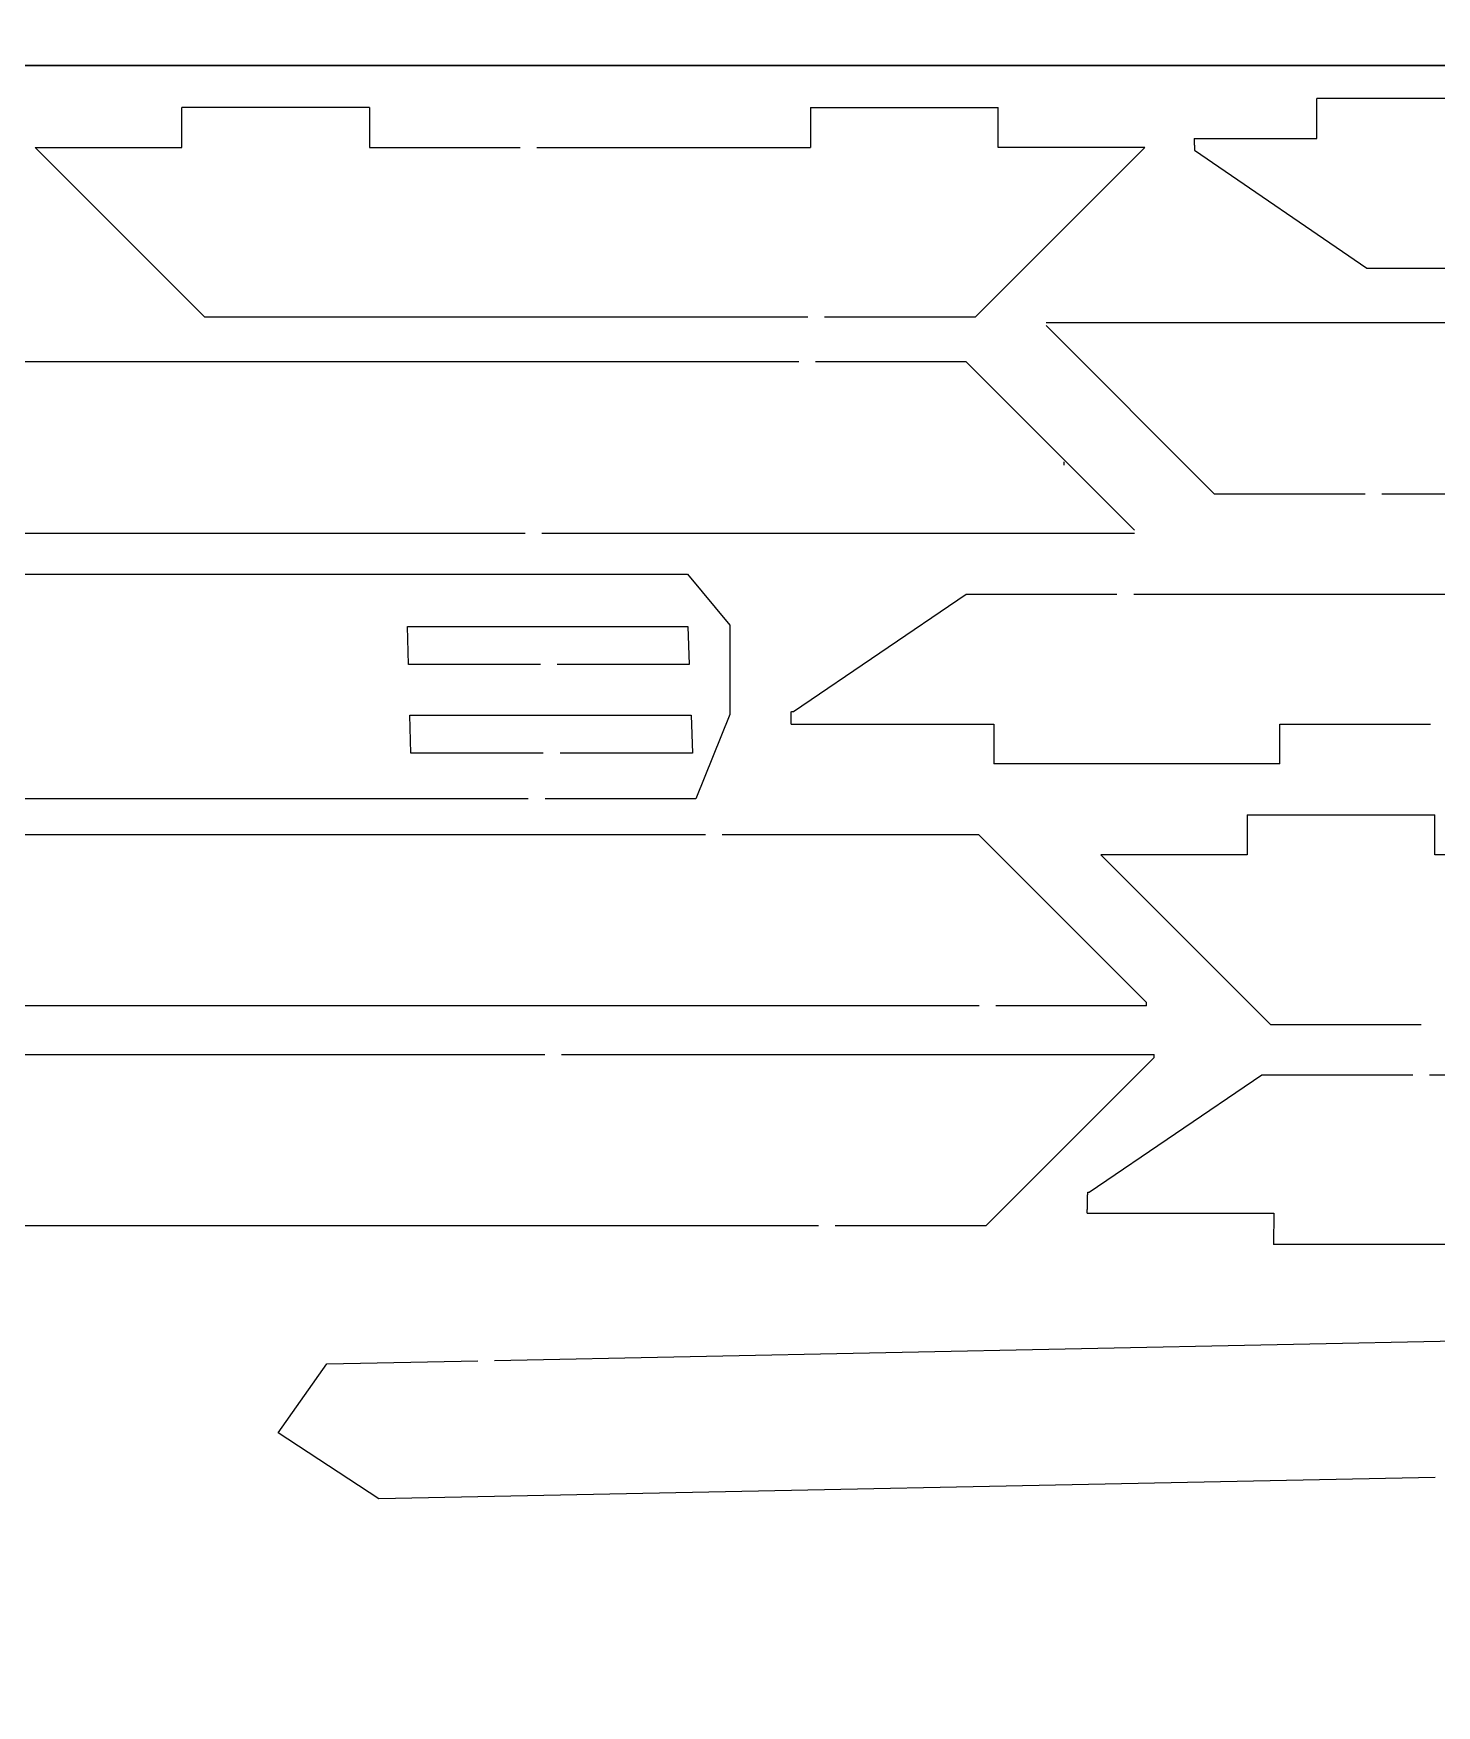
# Model space of a CAD drawing. Extents: x -513 to 387, y 75 to 375.
# Drawn here: x -366.1 to -282.4, y 177.4 to 277.2 of the extents above; entities that cross this region are included whole.
import ezdxf

# ---------------------------------------------------------------- set-up
doc = ezdxf.new("R2010")
doc.units = 0
doc.layers.get('0').update_dxf_attribs({"linetype": 'CONTINUOUS'})
doc.layers.add('CADRE', color=1, linetype='CONTINUOUS')

msp = doc.modelspace()

# ---------------------------------------------------------------- linework, layer by layer
for p, q in [((-357.299, 270.369), (-357.299, 272.75)), ((-346.101, 272.75), (-357.299, 272.75)), ((-346.101, 272.75), (-346.101, 270.369)), ((-319.768, 272.75), (-319.768, 270.369)), ((-319.768, 272.75), (-308.57, 272.75)), ((-308.57, 270.369), (-308.57, 272.75)), ((-289.565, 270.914), (-289.565, 273.295)), ((-280.799, 273.295), (-289.565, 273.295)), ((-296.876, 270.914), (-289.565, 270.914)), ((-366.043, 270.369), (-355.923, 260.249)), ((-366.043, 270.369), (-357.299, 270.369)), ((-346.101, 270.369), (-337.101, 270.369)), ((-336.101, 270.369), (-319.768, 270.369)), ((-299.826, 270.369), (-309.946, 260.249)), ((-299.826, 270.369), (-308.57, 270.369)), ((-296.869, 270.203), (-286.585, 263.175)), ((-286.585, 263.175), (-277.585, 263.175)), ((-319.946, 260.249), (-355.923, 260.249)), ((-309.946, 260.249), (-318.946, 260.249)), ((-270.36, 259.914), (-305.718, 259.914)), ((-305.718, 259.739), (-295.683, 249.703)), ((-320.481, 257.571), (-389.481, 257.571)), ((-310.481, 257.571), (-319.481, 257.571)), ((-300.446, 247.536), (-310.481, 257.571)), ((-304.662, 251.604), (-304.662, 251.417)), ((-295.683, 249.703), (-286.683, 249.703)), ((-285.683, 249.703), (-216.683, 249.703)), ((-405.803, 247.349), (-336.803, 247.349)), ((-335.803, 247.349), (-300.446, 247.349)), ((-401.994, 244.903), (-327.115, 244.903)), ((-327.115, 244.903), (-324.601, 241.865)), ((-320.791, 236.706), (-310.492, 243.706)), ((-310.492, 243.706), (-301.492, 243.706)), ((-300.492, 243.706), (-221.45, 243.706)), ((-343.762, 239.522), (-343.818, 241.783)), ((-343.818, 241.783), (-327.092, 241.783)), ((-327.092, 241.783), (-327.01, 239.522)), ((-324.601, 241.865), (-324.601, 236.543)), ((-335.886, 239.522), (-343.762, 239.522)), ((-327.01, 239.522), (-334.886, 239.522)), ((-343.631, 234.233), (-343.687, 236.494)), ((-343.687, 236.494), (-326.9, 236.494)), ((-326.9, 236.494), (-326.819, 234.233)), ((-324.601, 236.543), (-326.621, 231.494)), ((-320.921, 236.706), (-320.791, 236.706)), ((-320.933, 235.967), (-308.829, 235.967)), ((-308.829, 235.967), (-308.829, 233.586)), ((-291.776, 233.586), (-291.776, 235.967)), ((-291.776, 235.967), (-282.776, 235.967)), ((-335.725, 234.233), (-343.631, 234.233)), ((-326.819, 234.233), (-334.725, 234.233)), ((-291.776, 233.586), (-308.829, 233.586)), ((-336.621, 231.494), (-412.488, 231.494)), ((-326.621, 231.494), (-335.621, 231.494)), ((-293.71, 230.544), (-282.511, 230.544)), ((-293.71, 230.544), (-293.71, 228.163)), ((-282.511, 228.163), (-282.511, 230.544)), ((-395.04, 229.382), (-326.04, 229.382)), ((-325.04, 229.382), (-309.753, 229.382)), ((-309.753, 229.382), (-299.718, 219.347)), ((-293.71, 228.163), (-302.454, 228.163)), ((-292.334, 218.043), (-302.454, 228.163)), ((-266.179, 228.163), (-282.511, 228.163)), ((-309.718, 219.159), (-378.718, 219.159)), ((-299.718, 219.159), (-308.718, 219.159)), ((-299.718, 219.159), (-299.718, 219.347)), ((-292.334, 218.043), (-283.334, 218.043)), ((-404.627, 216.253), (-335.627, 216.253)), ((-334.627, 216.253), (-299.27, 216.253)), ((-299.27, 216.066), (-309.305, 206.031)), ((-299.27, 216.066), (-299.27, 216.253)), ((-303.144, 208.026), (-292.836, 215.026)), ((-292.836, 215.026), (-283.836, 215.026)), ((-282.836, 215.026), (-213.836, 215.026)), ((-303.234, 208.026), (-303.144, 208.026)), ((-303.262, 206.778), (-292.133, 206.778)), ((-292.133, 206.778), (-292.149, 204.906)), ((-319.305, 206.031), (-388.305, 206.031)), ((-309.305, 206.031), (-318.305, 206.031)), ((-273.261, 204.906), (-292.149, 204.906)), ((-338.637, 197.996), (-269.651, 199.386)), ((-351.553, 193.661), (-348.635, 197.795)), ((-348.635, 197.795), (-339.637, 197.976)), ((-345.542, 189.735), (-351.553, 193.661)), ((-282.501, 191.005), (-345.542, 189.735))]:
    msp.add_line(p, q)
for points in [[(-296.876, 270.914, 0), (-296.876, 270.911, 0), (-296.876, 270.909, 0), (-296.876, 270.907, 0), (-296.876, 270.905, 0), (-296.876, 270.903, 0), (-296.876, 270.9, 0), (-296.876, 270.898, 0), (-296.876, 270.896, 0), (-296.876, 270.894, 0), (-296.876, 270.891, 0), (-296.876, 270.889, 0), (-296.876, 270.887, 0), (-296.876, 270.885, 0), (-296.876, 270.883, 0), (-296.876, 270.88, 0), (-296.876, 270.878, 0), (-296.876, 270.876, 0), (-296.876, 270.874, 0), (-296.876, 270.871, 0), (-296.876, 270.869, 0), (-296.876, 270.867, 0), (-296.876, 270.865, 0), (-296.876, 270.862, 0), (-296.876, 270.86, 0), (-296.876, 270.858, 0), (-296.876, 270.856, 0), (-296.876, 270.854, 0), (-296.876, 270.851, 0), (-296.876, 270.849, 0), (-296.876, 270.847, 0), (-296.876, 270.845, 0), (-296.876, 270.842, 0), (-296.876, 270.84, 0), (-296.876, 270.838, 0), (-296.876, 270.836, 0), (-296.876, 270.833, 0), (-296.876, 270.831, 0), (-296.876, 270.829, 0), (-296.876, 270.827, 0), (-296.876, 270.825, 0), (-296.876, 270.822, 0), (-296.876, 270.82, 0), (-296.876, 270.818, 0), (-296.876, 270.816, 0), (-296.876, 270.813, 0), (-296.876, 270.811, 0), (-296.875, 270.809, 0), (-296.875, 270.807, 0), (-296.875, 270.805, 0), (-296.875, 270.802, 0), (-296.875, 270.8, 0), (-296.875, 270.798, 0), (-296.875, 270.796, 0), (-296.875, 270.793, 0), (-296.875, 270.791, 0), (-296.875, 270.789, 0), (-296.875, 270.787, 0), (-296.875, 270.784, 0), (-296.875, 270.782, 0), (-296.875, 270.78, 0), (-296.875, 270.778, 0), (-296.875, 270.776, 0), (-296.875, 270.773, 0), (-296.875, 270.771, 0), (-296.875, 270.769, 0), (-296.875, 270.767, 0), (-296.875, 270.764, 0), (-296.875, 270.762, 0), (-296.875, 270.76, 0), (-296.875, 270.758, 0), (-296.875, 270.755, 0), (-296.875, 270.753, 0), (-296.875, 270.751, 0), (-296.875, 270.749, 0), (-296.875, 270.747, 0), (-296.875, 270.744, 0), (-296.875, 270.742, 0), (-296.875, 270.74, 0), (-296.875, 270.738, 0), (-296.875, 270.735, 0), (-296.875, 270.733, 0), (-296.875, 270.731, 0), (-296.875, 270.729, 0), (-296.875, 270.727, 0), (-296.875, 270.724, 0), (-296.875, 270.722, 0), (-296.875, 270.72, 0), (-296.875, 270.718, 0), (-296.875, 270.715, 0), (-296.875, 270.713, 0), (-296.875, 270.711, 0), (-296.875, 270.709, 0), (-296.875, 270.706, 0), (-296.875, 270.704, 0), (-296.875, 270.702, 0), (-296.874, 270.7, 0), (-296.874, 270.698, 0), (-296.874, 270.695, 0), (-296.874, 270.693, 0), (-296.874, 270.691, 0), (-296.874, 270.689, 0), (-296.874, 270.686, 0), (-296.874, 270.684, 0), (-296.874, 270.682, 0), (-296.874, 270.68, 0), (-296.874, 270.678, 0), (-296.874, 270.675, 0), (-296.874, 270.673, 0), (-296.874, 270.671, 0), (-296.874, 270.669, 0), (-296.874, 270.666, 0), (-296.874, 270.664, 0), (-296.874, 270.662, 0), (-296.874, 270.66, 0), (-296.874, 270.657, 0), (-296.874, 270.655, 0), (-296.874, 270.653, 0), (-296.874, 270.651, 0), (-296.874, 270.649, 0), (-296.874, 270.646, 0), (-296.874, 270.644, 0), (-296.874, 270.642, 0), (-296.874, 270.64, 0), (-296.874, 270.637, 0), (-296.874, 270.635, 0), (-296.874, 270.633, 0), (-296.874, 270.631, 0), (-296.874, 270.628, 0), (-296.874, 270.626, 0), (-296.874, 270.624, 0), (-296.874, 270.622, 0), (-296.874, 270.62, 0), (-296.874, 270.617, 0), (-296.874, 270.615, 0), (-296.874, 270.613, 0), (-296.874, 270.611, 0), (-296.874, 270.608, 0), (-296.874, 270.606, 0), (-296.874, 270.604, 0), (-296.874, 270.602, 0), (-296.873, 270.6, 0), (-296.873, 270.597, 0), (-296.873, 270.595, 0), (-296.873, 270.593, 0), (-296.873, 270.591, 0), (-296.873, 270.588, 0), (-296.873, 270.586, 0), (-296.873, 270.584, 0), (-296.873, 270.582, 0), (-296.873, 270.579, 0), (-296.873, 270.577, 0), (-296.873, 270.575, 0), (-296.873, 270.573, 0), (-296.873, 270.571, 0), (-296.873, 270.568, 0), (-296.873, 270.566, 0), (-296.873, 270.564, 0), (-296.873, 270.562, 0), (-296.873, 270.559, 0), (-296.873, 270.557, 0), (-296.873, 270.555, 0), (-296.873, 270.553, 0), (-296.873, 270.551, 0), (-296.873, 270.548, 0), (-296.873, 270.546, 0), (-296.873, 270.544, 0), (-296.873, 270.542, 0), (-296.873, 270.539, 0), (-296.873, 270.537, 0), (-296.873, 270.535, 0), (-296.873, 270.533, 0), (-296.873, 270.53, 0), (-296.873, 270.528, 0), (-296.873, 270.526, 0), (-296.873, 270.524, 0), (-296.873, 270.522, 0), (-296.873, 270.519, 0), (-296.873, 270.517, 0), (-296.873, 270.515, 0), (-296.873, 270.513, 0), (-296.873, 270.51, 0), (-296.873, 270.508, 0), (-296.873, 270.506, 0), (-296.872, 270.504, 0), (-296.872, 270.501, 0), (-296.872, 270.499, 0), (-296.872, 270.497, 0), (-296.872, 270.495, 0), (-296.872, 270.493, 0), (-296.872, 270.49, 0), (-296.872, 270.488, 0), (-296.872, 270.486, 0), (-296.872, 270.484, 0), (-296.872, 270.481, 0), (-296.872, 270.479, 0), (-296.872, 270.477, 0), (-296.872, 270.475, 0), (-296.872, 270.473, 0), (-296.872, 270.47, 0), (-296.872, 270.468, 0), (-296.872, 270.466, 0), (-296.872, 270.464, 0), (-296.872, 270.461, 0), (-296.872, 270.459, 0), (-296.872, 270.457, 0), (-296.872, 270.455, 0), (-296.872, 270.452, 0), (-296.872, 270.45, 0), (-296.872, 270.448, 0), (-296.872, 270.446, 0), (-296.872, 270.444, 0), (-296.872, 270.441, 0), (-296.872, 270.439, 0), (-296.872, 270.437, 0), (-296.872, 270.435, 0), (-296.872, 270.432, 0), (-296.872, 270.43, 0), (-296.872, 270.428, 0), (-296.872, 270.426, 0), (-296.872, 270.424, 0), (-296.872, 270.421, 0), (-296.872, 270.419, 0), (-296.872, 270.417, 0), (-296.872, 270.415, 0), (-296.871, 270.412, 0), (-296.871, 270.41, 0), (-296.871, 270.408, 0), (-296.871, 270.406, 0), (-296.871, 270.403, 0), (-296.871, 270.401, 0), (-296.871, 270.399, 0), (-296.871, 270.397, 0), (-296.871, 270.395, 0), (-296.871, 270.392, 0), (-296.871, 270.39, 0), (-296.871, 270.388, 0), (-296.871, 270.386, 0), (-296.871, 270.383, 0), (-296.871, 270.381, 0), (-296.871, 270.379, 0), (-296.871, 270.377, 0), (-296.871, 270.375, 0), (-296.871, 270.372, 0), (-296.871, 270.37, 0), (-296.871, 270.368, 0), (-296.871, 270.366, 0), (-296.871, 270.363, 0), (-296.871, 270.361, 0), (-296.871, 270.359, 0), (-296.871, 270.357, 0), (-296.871, 270.354, 0), (-296.871, 270.352, 0), (-296.871, 270.35, 0), (-296.871, 270.348, 0), (-296.871, 270.346, 0), (-296.871, 270.343, 0), (-296.871, 270.341, 0), (-296.871, 270.339, 0), (-296.871, 270.337, 0), (-296.871, 270.334, 0), (-296.871, 270.332, 0), (-296.871, 270.33, 0), (-296.87, 270.328, 0), (-296.87, 270.326, 0), (-296.87, 270.323, 0), (-296.87, 270.321, 0), (-296.87, 270.319, 0), (-296.87, 270.317, 0), (-296.87, 270.314, 0), (-296.87, 270.312, 0), (-296.87, 270.31, 0), (-296.87, 270.308, 0), (-296.87, 270.305, 0), (-296.87, 270.303, 0), (-296.87, 270.301, 0), (-296.87, 270.299, 0), (-296.87, 270.297, 0), (-296.87, 270.294, 0), (-296.87, 270.292, 0), (-296.87, 270.29, 0), (-296.87, 270.288, 0), (-296.87, 270.285, 0), (-296.87, 270.283, 0), (-296.87, 270.281, 0), (-296.87, 270.279, 0), (-296.87, 270.276, 0), (-296.87, 270.274, 0), (-296.87, 270.272, 0), (-296.87, 270.27, 0), (-296.87, 270.268, 0), (-296.87, 270.265, 0), (-296.87, 270.263, 0), (-296.87, 270.261, 0), (-296.87, 270.259, 0), (-296.87, 270.256, 0), (-296.87, 270.254, 0), (-296.87, 270.252, 0), (-296.87, 270.25, 0), (-296.87, 270.248, 0), (-296.869, 270.245, 0), (-296.869, 270.243, 0), (-296.869, 270.241, 0), (-296.869, 270.239, 0), (-296.869, 270.236, 0), (-296.869, 270.234, 0), (-296.869, 270.232, 0), (-296.869, 270.23, 0), (-296.869, 270.227, 0), (-296.869, 270.225, 0), (-296.869, 270.223, 0), (-296.869, 270.221, 0), (-296.869, 270.219, 0), (-296.869, 270.216, 0), (-296.869, 270.214, 0), (-296.869, 270.212, 0), (-296.869, 270.21, 0), (-296.869, 270.207, 0), (-296.869, 270.205, 0), (-296.869, 270.203, 0)], [(-320.933, 235.967, 0), (-320.933, 235.969, 0), (-320.933, 235.972, 0), (-320.933, 235.974, 0), (-320.933, 235.976, 0), (-320.933, 235.979, 0), (-320.933, 235.981, 0), (-320.933, 235.983, 0), (-320.933, 235.986, 0), (-320.933, 235.988, 0), (-320.933, 235.99, 0), (-320.933, 235.993, 0), (-320.933, 235.995, 0), (-320.933, 235.997, 0), (-320.933, 236, 0), (-320.933, 236.002, 0), (-320.933, 236.004, 0), (-320.933, 236.007, 0), (-320.933, 236.009, 0), (-320.933, 236.011, 0), (-320.933, 236.013, 0), (-320.933, 236.016, 0), (-320.933, 236.018, 0), (-320.933, 236.02, 0), (-320.933, 236.023, 0), (-320.933, 236.025, 0), (-320.933, 236.027, 0), (-320.932, 236.03, 0), (-320.932, 236.032, 0), (-320.932, 236.034, 0), (-320.932, 236.037, 0), (-320.932, 236.039, 0), (-320.932, 236.041, 0), (-320.932, 236.044, 0), (-320.932, 236.046, 0), (-320.932, 236.048, 0), (-320.932, 236.051, 0), (-320.932, 236.053, 0), (-320.932, 236.055, 0), (-320.932, 236.058, 0), (-320.932, 236.06, 0), (-320.932, 236.062, 0), (-320.932, 236.064, 0), (-320.932, 236.067, 0), (-320.932, 236.069, 0), (-320.932, 236.071, 0), (-320.932, 236.074, 0), (-320.932, 236.076, 0), (-320.932, 236.078, 0), (-320.932, 236.081, 0), (-320.932, 236.083, 0), (-320.932, 236.085, 0), (-320.932, 236.088, 0), (-320.932, 236.09, 0), (-320.932, 236.092, 0), (-320.932, 236.095, 0), (-320.932, 236.097, 0), (-320.931, 236.099, 0), (-320.931, 236.102, 0), (-320.931, 236.104, 0), (-320.931, 236.106, 0), (-320.931, 236.108, 0), (-320.931, 236.111, 0), (-320.931, 236.113, 0), (-320.931, 236.115, 0), (-320.931, 236.118, 0), (-320.931, 236.12, 0), (-320.931, 236.122, 0), (-320.931, 236.125, 0), (-320.931, 236.127, 0), (-320.931, 236.129, 0), (-320.931, 236.132, 0), (-320.931, 236.134, 0), (-320.931, 236.136, 0), (-320.931, 236.139, 0), (-320.931, 236.141, 0), (-320.931, 236.143, 0), (-320.931, 236.146, 0), (-320.931, 236.148, 0), (-320.931, 236.15, 0), (-320.931, 236.153, 0), (-320.931, 236.155, 0), (-320.931, 236.157, 0), (-320.931, 236.159, 0), (-320.931, 236.162, 0), (-320.93, 236.164, 0), (-320.93, 236.166, 0), (-320.93, 236.169, 0), (-320.93, 236.171, 0), (-320.93, 236.173, 0), (-320.93, 236.176, 0), (-320.93, 236.178, 0), (-320.93, 236.18, 0), (-320.93, 236.183, 0), (-320.93, 236.185, 0), (-320.93, 236.187, 0), (-320.93, 236.19, 0), (-320.93, 236.192, 0), (-320.93, 236.194, 0), (-320.93, 236.197, 0), (-320.93, 236.199, 0), (-320.93, 236.201, 0), (-320.93, 236.203, 0), (-320.93, 236.206, 0), (-320.93, 236.208, 0), (-320.93, 236.21, 0), (-320.93, 236.213, 0), (-320.93, 236.215, 0), (-320.93, 236.217, 0), (-320.93, 236.22, 0), (-320.93, 236.222, 0), (-320.93, 236.224, 0), (-320.93, 236.227, 0), (-320.929, 236.229, 0), (-320.929, 236.231, 0), (-320.929, 236.234, 0), (-320.929, 236.236, 0), (-320.929, 236.238, 0), (-320.929, 236.241, 0), (-320.929, 236.243, 0), (-320.929, 236.245, 0), (-320.929, 236.247, 0), (-320.929, 236.25, 0), (-320.929, 236.252, 0), (-320.929, 236.254, 0), (-320.929, 236.257, 0), (-320.929, 236.259, 0), (-320.929, 236.261, 0), (-320.929, 236.264, 0), (-320.929, 236.266, 0), (-320.929, 236.268, 0), (-320.929, 236.271, 0), (-320.929, 236.273, 0), (-320.929, 236.275, 0), (-320.929, 236.278, 0), (-320.929, 236.28, 0), (-320.929, 236.282, 0), (-320.929, 236.285, 0), (-320.929, 236.287, 0), (-320.929, 236.289, 0), (-320.928, 236.291, 0), (-320.928, 236.294, 0), (-320.928, 236.296, 0), (-320.928, 236.298, 0), (-320.928, 236.301, 0), (-320.928, 236.303, 0), (-320.928, 236.305, 0), (-320.928, 236.308, 0), (-320.928, 236.31, 0), (-320.928, 236.312, 0), (-320.928, 236.315, 0), (-320.928, 236.317, 0), (-320.928, 236.319, 0), (-320.928, 236.322, 0), (-320.928, 236.324, 0), (-320.928, 236.326, 0), (-320.928, 236.329, 0), (-320.928, 236.331, 0), (-320.928, 236.333, 0), (-320.928, 236.335, 0), (-320.928, 236.338, 0), (-320.928, 236.34, 0), (-320.928, 236.342, 0), (-320.928, 236.345, 0), (-320.928, 236.347, 0), (-320.928, 236.349, 0), (-320.927, 236.352, 0), (-320.927, 236.354, 0), (-320.927, 236.356, 0), (-320.927, 236.359, 0), (-320.927, 236.361, 0), (-320.927, 236.363, 0), (-320.927, 236.366, 0), (-320.927, 236.368, 0), (-320.927, 236.37, 0), (-320.927, 236.373, 0), (-320.927, 236.375, 0), (-320.927, 236.377, 0), (-320.927, 236.379, 0), (-320.927, 236.382, 0), (-320.927, 236.384, 0), (-320.927, 236.386, 0), (-320.927, 236.389, 0), (-320.927, 236.391, 0), (-320.927, 236.393, 0), (-320.927, 236.396, 0), (-320.927, 236.398, 0), (-320.927, 236.4, 0), (-320.927, 236.403, 0), (-320.927, 236.405, 0), (-320.927, 236.407, 0), (-320.927, 236.41, 0), (-320.926, 236.412, 0), (-320.926, 236.414, 0), (-320.926, 236.417, 0), (-320.926, 236.419, 0), (-320.926, 236.421, 0), (-320.926, 236.423, 0), (-320.926, 236.426, 0), (-320.926, 236.428, 0), (-320.926, 236.43, 0), (-320.926, 236.433, 0), (-320.926, 236.435, 0), (-320.926, 236.437, 0), (-320.926, 236.44, 0), (-320.926, 236.442, 0), (-320.926, 236.444, 0), (-320.926, 236.447, 0), (-320.926, 236.449, 0), (-320.926, 236.451, 0), (-320.926, 236.454, 0), (-320.926, 236.456, 0), (-320.926, 236.458, 0), (-320.926, 236.461, 0), (-320.926, 236.463, 0), (-320.926, 236.465, 0), (-320.926, 236.467, 0), (-320.925, 236.47, 0), (-320.925, 236.472, 0), (-320.925, 236.474, 0), (-320.925, 236.477, 0), (-320.925, 236.479, 0), (-320.925, 236.481, 0), (-320.925, 236.484, 0), (-320.925, 236.486, 0), (-320.925, 236.488, 0), (-320.925, 236.491, 0), (-320.925, 236.493, 0), (-320.925, 236.495, 0), (-320.925, 236.498, 0), (-320.925, 236.5, 0), (-320.925, 236.502, 0), (-320.925, 236.505, 0), (-320.925, 236.507, 0), (-320.925, 236.509, 0), (-320.925, 236.511, 0), (-320.925, 236.514, 0), (-320.925, 236.516, 0), (-320.925, 236.518, 0), (-320.925, 236.521, 0), (-320.925, 236.523, 0), (-320.924, 236.525, 0), (-320.924, 236.528, 0), (-320.924, 236.53, 0), (-320.924, 236.532, 0), (-320.924, 236.535, 0), (-320.924, 236.537, 0), (-320.924, 236.539, 0), (-320.924, 236.542, 0), (-320.924, 236.544, 0), (-320.924, 236.546, 0), (-320.924, 236.549, 0), (-320.924, 236.551, 0), (-320.924, 236.553, 0), (-320.924, 236.555, 0), (-320.924, 236.558, 0), (-320.924, 236.56, 0), (-320.924, 236.562, 0), (-320.924, 236.565, 0), (-320.924, 236.567, 0), (-320.924, 236.569, 0), (-320.924, 236.572, 0), (-320.924, 236.574, 0), (-320.924, 236.576, 0), (-320.924, 236.579, 0), (-320.923, 236.581, 0), (-320.923, 236.583, 0), (-320.923, 236.586, 0), (-320.923, 236.588, 0), (-320.923, 236.59, 0), (-320.923, 236.593, 0), (-320.923, 236.595, 0), (-320.923, 236.597, 0), (-320.923, 236.599, 0), (-320.923, 236.602, 0), (-320.923, 236.604, 0), (-320.923, 236.606, 0), (-320.923, 236.609, 0), (-320.923, 236.611, 0), (-320.923, 236.613, 0), (-320.923, 236.616, 0), (-320.923, 236.618, 0), (-320.923, 236.62, 0), (-320.923, 236.623, 0), (-320.923, 236.625, 0), (-320.923, 236.627, 0), (-320.923, 236.63, 0), (-320.923, 236.632, 0), (-320.923, 236.634, 0), (-320.922, 236.636, 0), (-320.922, 236.639, 0), (-320.922, 236.641, 0), (-320.922, 236.643, 0), (-320.922, 236.646, 0), (-320.922, 236.648, 0), (-320.922, 236.65, 0), (-320.922, 236.653, 0), (-320.922, 236.655, 0), (-320.922, 236.657, 0), (-320.922, 236.66, 0), (-320.922, 236.662, 0), (-320.922, 236.664, 0), (-320.922, 236.667, 0), (-320.922, 236.669, 0), (-320.922, 236.671, 0), (-320.922, 236.674, 0), (-320.922, 236.676, 0), (-320.922, 236.678, 0), (-320.922, 236.68, 0), (-320.922, 236.683, 0), (-320.922, 236.685, 0), (-320.922, 236.687, 0), (-320.921, 236.69, 0), (-320.921, 236.692, 0), (-320.921, 236.694, 0), (-320.921, 236.697, 0), (-320.921, 236.699, 0), (-320.921, 236.701, 0), (-320.921, 236.704, 0), (-320.921, 236.706, 0)], [(-303.262, 206.778, 0), (-303.262, 206.782, 0), (-303.262, 206.786, 0), (-303.262, 206.79, 0), (-303.262, 206.794, 0), (-303.262, 206.798, 0), (-303.261, 206.802, 0), (-303.261, 206.806, 0), (-303.261, 206.81, 0), (-303.261, 206.813, 0), (-303.261, 206.817, 0), (-303.261, 206.821, 0), (-303.261, 206.825, 0), (-303.261, 206.829, 0), (-303.261, 206.833, 0), (-303.261, 206.837, 0), (-303.261, 206.841, 0), (-303.261, 206.845, 0), (-303.261, 206.849, 0), (-303.261, 206.853, 0), (-303.26, 206.856, 0), (-303.26, 206.86, 0), (-303.26, 206.864, 0), (-303.26, 206.868, 0), (-303.26, 206.872, 0), (-303.26, 206.876, 0), (-303.26, 206.88, 0), (-303.26, 206.884, 0), (-303.26, 206.888, 0), (-303.26, 206.892, 0), (-303.26, 206.896, 0), (-303.26, 206.9, 0), (-303.26, 206.903, 0), (-303.259, 206.907, 0), (-303.259, 206.911, 0), (-303.259, 206.915, 0), (-303.259, 206.919, 0), (-303.259, 206.923, 0), (-303.259, 206.927, 0), (-303.259, 206.931, 0), (-303.259, 206.935, 0), (-303.259, 206.939, 0), (-303.259, 206.943, 0), (-303.259, 206.946, 0), (-303.259, 206.95, 0), (-303.259, 206.954, 0), (-303.258, 206.958, 0), (-303.258, 206.962, 0), (-303.258, 206.966, 0), (-303.258, 206.97, 0), (-303.258, 206.974, 0), (-303.258, 206.978, 0), (-303.258, 206.982, 0), (-303.258, 206.986, 0), (-303.258, 206.99, 0), (-303.258, 206.993, 0), (-303.258, 206.997, 0), (-303.258, 207.001, 0), (-303.257, 207.005, 0), (-303.257, 207.009, 0), (-303.257, 207.013, 0), (-303.257, 207.017, 0), (-303.257, 207.021, 0), (-303.257, 207.025, 0), (-303.257, 207.029, 0), (-303.257, 207.033, 0), (-303.257, 207.036, 0), (-303.257, 207.04, 0), (-303.257, 207.044, 0), (-303.257, 207.048, 0), (-303.257, 207.052, 0), (-303.256, 207.056, 0), (-303.256, 207.06, 0), (-303.256, 207.064, 0), (-303.256, 207.068, 0), (-303.256, 207.072, 0), (-303.256, 207.076, 0), (-303.256, 207.08, 0), (-303.256, 207.083, 0), (-303.256, 207.087, 0), (-303.256, 207.091, 0), (-303.256, 207.095, 0), (-303.256, 207.099, 0), (-303.255, 207.103, 0), (-303.255, 207.107, 0), (-303.255, 207.111, 0), (-303.255, 207.115, 0), (-303.255, 207.119, 0), (-303.255, 207.123, 0), (-303.255, 207.126, 0), (-303.255, 207.13, 0), (-303.255, 207.134, 0), (-303.255, 207.138, 0), (-303.255, 207.142, 0), (-303.255, 207.146, 0), (-303.254, 207.15, 0), (-303.254, 207.154, 0), (-303.254, 207.158, 0), (-303.254, 207.162, 0), (-303.254, 207.166, 0), (-303.254, 207.169, 0), (-303.254, 207.173, 0), (-303.254, 207.177, 0), (-303.254, 207.181, 0), (-303.254, 207.185, 0), (-303.254, 207.189, 0), (-303.254, 207.193, 0), (-303.253, 207.197, 0), (-303.253, 207.201, 0), (-303.253, 207.205, 0), (-303.253, 207.209, 0), (-303.253, 207.213, 0), (-303.253, 207.216, 0), (-303.253, 207.22, 0), (-303.253, 207.224, 0), (-303.253, 207.228, 0), (-303.253, 207.232, 0), (-303.253, 207.236, 0), (-303.253, 207.24, 0), (-303.252, 207.244, 0), (-303.252, 207.248, 0), (-303.252, 207.252, 0), (-303.252, 207.256, 0), (-303.252, 207.259, 0), (-303.252, 207.263, 0), (-303.252, 207.267, 0), (-303.252, 207.271, 0), (-303.252, 207.275, 0), (-303.252, 207.279, 0), (-303.252, 207.283, 0), (-303.252, 207.287, 0), (-303.251, 207.291, 0), (-303.251, 207.295, 0), (-303.251, 207.299, 0), (-303.251, 207.302, 0), (-303.251, 207.306, 0), (-303.251, 207.31, 0), (-303.251, 207.314, 0), (-303.251, 207.318, 0), (-303.251, 207.322, 0), (-303.251, 207.326, 0), (-303.251, 207.33, 0), (-303.25, 207.334, 0), (-303.25, 207.338, 0), (-303.25, 207.342, 0), (-303.25, 207.345, 0), (-303.25, 207.349, 0), (-303.25, 207.353, 0), (-303.25, 207.357, 0), (-303.25, 207.361, 0), (-303.25, 207.365, 0), (-303.25, 207.369, 0), (-303.25, 207.373, 0), (-303.25, 207.377, 0), (-303.249, 207.381, 0), (-303.249, 207.385, 0), (-303.249, 207.388, 0), (-303.249, 207.392, 0), (-303.249, 207.396, 0), (-303.249, 207.4, 0), (-303.249, 207.404, 0), (-303.249, 207.408, 0), (-303.249, 207.412, 0), (-303.249, 207.416, 0), (-303.249, 207.42, 0), (-303.248, 207.424, 0), (-303.248, 207.428, 0), (-303.248, 207.432, 0), (-303.248, 207.435, 0), (-303.248, 207.439, 0), (-303.248, 207.443, 0), (-303.248, 207.447, 0), (-303.248, 207.451, 0), (-303.248, 207.455, 0), (-303.248, 207.459, 0), (-303.248, 207.463, 0), (-303.247, 207.467, 0), (-303.247, 207.471, 0), (-303.247, 207.475, 0), (-303.247, 207.478, 0), (-303.247, 207.482, 0), (-303.247, 207.486, 0), (-303.247, 207.49, 0), (-303.247, 207.494, 0), (-303.247, 207.498, 0), (-303.247, 207.502, 0), (-303.247, 207.506, 0), (-303.246, 207.51, 0), (-303.246, 207.514, 0), (-303.246, 207.518, 0), (-303.246, 207.521, 0), (-303.246, 207.525, 0), (-303.246, 207.529, 0), (-303.246, 207.533, 0), (-303.246, 207.537, 0), (-303.246, 207.541, 0), (-303.246, 207.545, 0), (-303.246, 207.549, 0), (-303.245, 207.553, 0), (-303.245, 207.557, 0), (-303.245, 207.561, 0), (-303.245, 207.564, 0), (-303.245, 207.568, 0), (-303.245, 207.572, 0), (-303.245, 207.576, 0), (-303.245, 207.58, 0), (-303.245, 207.584, 0), (-303.245, 207.588, 0), (-303.245, 207.592, 0), (-303.244, 207.596, 0), (-303.244, 207.6, 0), (-303.244, 207.604, 0), (-303.244, 207.607, 0), (-303.244, 207.611, 0), (-303.244, 207.615, 0), (-303.244, 207.619, 0), (-303.244, 207.623, 0), (-303.244, 207.627, 0), (-303.244, 207.631, 0), (-303.244, 207.635, 0), (-303.243, 207.639, 0), (-303.243, 207.643, 0), (-303.243, 207.647, 0), (-303.243, 207.65, 0), (-303.243, 207.654, 0), (-303.243, 207.658, 0), (-303.243, 207.662, 0), (-303.243, 207.666, 0), (-303.243, 207.67, 0), (-303.243, 207.674, 0), (-303.242, 207.678, 0), (-303.242, 207.682, 0), (-303.242, 207.686, 0), (-303.242, 207.69, 0), (-303.242, 207.693, 0), (-303.242, 207.697, 0), (-303.242, 207.701, 0), (-303.242, 207.705, 0), (-303.242, 207.709, 0), (-303.242, 207.713, 0), (-303.242, 207.717, 0), (-303.241, 207.721, 0), (-303.241, 207.725, 0), (-303.241, 207.729, 0), (-303.241, 207.733, 0), (-303.241, 207.736, 0), (-303.241, 207.74, 0), (-303.241, 207.744, 0), (-303.241, 207.748, 0), (-303.241, 207.752, 0), (-303.241, 207.756, 0), (-303.24, 207.76, 0), (-303.24, 207.764, 0), (-303.24, 207.768, 0), (-303.24, 207.772, 0), (-303.24, 207.776, 0), (-303.24, 207.779, 0), (-303.24, 207.783, 0), (-303.24, 207.787, 0), (-303.24, 207.791, 0), (-303.24, 207.795, 0), (-303.239, 207.799, 0), (-303.239, 207.803, 0), (-303.239, 207.807, 0), (-303.239, 207.811, 0), (-303.239, 207.815, 0), (-303.239, 207.819, 0), (-303.239, 207.822, 0), (-303.239, 207.826, 0), (-303.239, 207.83, 0), (-303.239, 207.834, 0), (-303.238, 207.838, 0), (-303.238, 207.842, 0), (-303.238, 207.846, 0), (-303.238, 207.85, 0), (-303.238, 207.854, 0), (-303.238, 207.858, 0), (-303.238, 207.861, 0), (-303.238, 207.865, 0), (-303.238, 207.869, 0), (-303.238, 207.873, 0), (-303.237, 207.877, 0), (-303.237, 207.881, 0), (-303.237, 207.885, 0), (-303.237, 207.889, 0), (-303.237, 207.893, 0), (-303.237, 207.897, 0), (-303.237, 207.901, 0), (-303.237, 207.904, 0), (-303.237, 207.908, 0), (-303.237, 207.912, 0), (-303.236, 207.916, 0), (-303.236, 207.92, 0), (-303.236, 207.924, 0), (-303.236, 207.928, 0), (-303.236, 207.932, 0), (-303.236, 207.936, 0), (-303.236, 207.94, 0), (-303.236, 207.944, 0), (-303.236, 207.947, 0), (-303.236, 207.951, 0), (-303.235, 207.955, 0), (-303.235, 207.959, 0), (-303.235, 207.963, 0), (-303.235, 207.967, 0), (-303.235, 207.971, 0), (-303.235, 207.975, 0), (-303.235, 207.979, 0), (-303.235, 207.983, 0), (-303.235, 207.987, 0), (-303.235, 207.99, 0), (-303.234, 207.994, 0), (-303.234, 207.998, 0), (-303.234, 208.002, 0), (-303.234, 208.006, 0), (-303.234, 208.01, 0), (-303.234, 208.014, 0), (-303.234, 208.018, 0), (-303.234, 208.022, 0), (-303.234, 208.026, 0)]]:
    msp.add_polyline3d(points)
at = {"layer": 'CADRE', "linetype": 'CONTINUOUS'}
for points in [[(-512.815, 275.265), (387.185, 275.265), (387.185, 375.265), (-512.815, 375.265)], [(-512.815, 175.265), (387.185, 175.265), (387.185, 275.265), (-512.815, 275.265)]]:
    msp.add_lwpolyline(points, close=True, dxfattribs=at)

doc.saveas('drawing.dxf')
